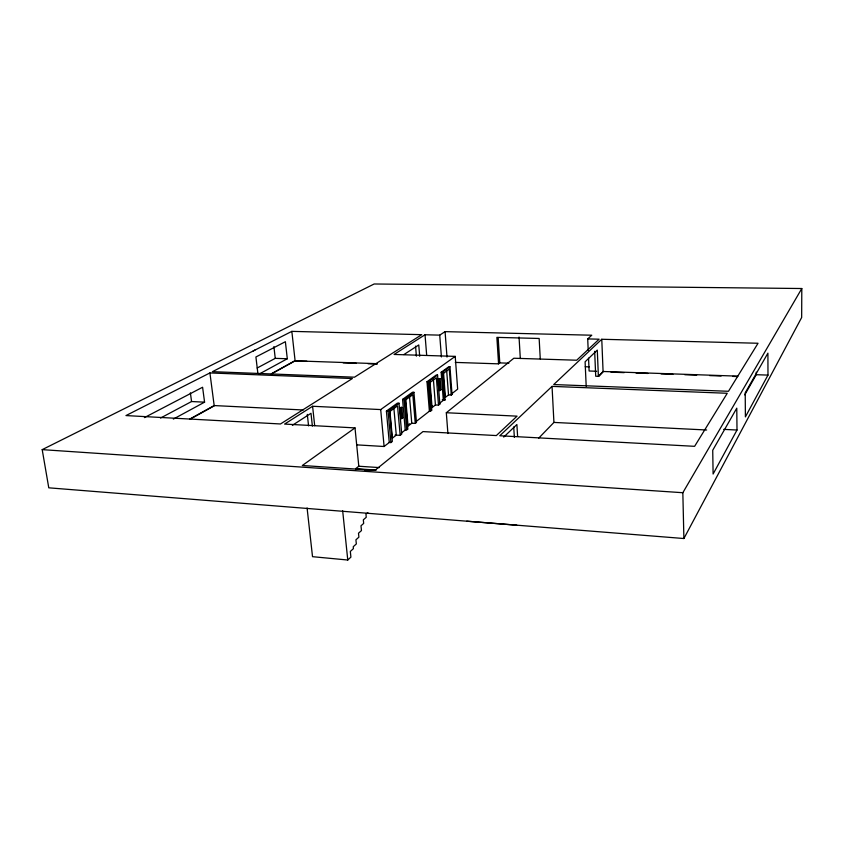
<?xml version="1.0" encoding="UTF-8"?>
<svg xmlns="http://www.w3.org/2000/svg" width="844" height="844" viewBox="0 0 844 844"><rect width="100%" height="100%" fill="white"/><g stroke="black" fill="none" stroke-linecap="round" stroke-linejoin="round"><path stroke-width="1.27" d="M801.8 288.521L801.663 317.492L683.893 538.525L48.773 487.821L42.2 449.641L374.166 283.985L801.8 288.521L682.838 492.717L683.893 538.525M767.977 375.105L745.4 416.883L745.21 392.819L767.913 353.151L767.977 375.105L756.256 374.704L744.767 394.855M737.002 430.029L713.106 474.022L712.726 450.253L736.78 408.169L737.002 430.029L723.688 429.374M594.661 351.315L595.716 376.234L598.385 376.329L603.08 371.487L737.688 376.139M538.746 438.11L553.928 422.422L552.039 386.383L727.254 393.283L694.612 446.328L499.785 435.757L552.039 386.383M598.691 376.456L603.091 371.898L601.772 339.267L758.039 343.255L728.477 391.289L553.727 384.547L601.772 339.267M503.71 437.097L516.887 424.511L517.604 436.295M307.079 507.951L312.523 556.681L347.77 560.015L350.904 557.135L350.323 551.438L353.436 548.621L353.246 546.722L356.337 543.937L355.915 539.812L358.9 537.153L358.5 533.208L361.464 530.581L360.989 525.791L363.68 523.417L363.331 519.83L366.243 517.288L365.948 514.218L367.868 512.551M588.215 350.46L587.709 338.908L591.76 335.216L445.073 331.639L439.724 335.131L425.028 334.762L394.074 354.448L455.222 356.379L457.659 389.147L450.939 394.391L452.036 394.433L449.947 366.739L448.839 366.697L441.159 372.267L443.332 400.32L439.545 403.274M447.911 433.499L446.318 412.737L513.838 358.236L576.695 360.219L599.113 339.204L587.709 338.908M455.264 362.403L498.572 363.848L499.775 362.899L508.89 363.205M416.039 421.599L429.385 411.197L431.801 410.363L429.575 382.765L436.369 377.827L438.511 405.12L435.43 404.972L432.075 407.578L429.976 381.467M438.511 405.12L439.851 404.076L437.572 375.052L436.306 375L427.001 381.731L429.385 411.197M443.332 400.32L445.052 399.898L443.026 373.649L449.303 369.071L451.276 395.034L448.523 394.918L445.421 397.334L443.511 372.552M451.276 395.034L452.036 394.433M356.801 444.872L384.104 446.497L389.263 442.478L390.92 442.572L392.344 441.465L389.654 411.661L397.556 405.901L400.161 435.346L395.087 435.061M400.161 435.346L401.744 434.111L399.022 403.221L397.387 403.147L386.404 411.081L389.263 442.478M401.132 433.215L405.236 430.018L407.852 429.206L405.342 400.13L412.832 394.675L415.259 423.414L411.767 423.234L408.074 426.114L405.69 398.547M415.259 423.414L416.461 422.475L413.919 392.312L412.463 392.249L402.577 399.391L405.236 430.018M355.714 469.697L355.619 468.705L358.795 466.236L379.325 467.587M407.557 425.408L409.635 423.793M430.419 407.694L432.497 406.08M439.903 390.54L440.99 389.728L440.114 378.523L438.036 379.283L438.922 390.508L439.903 390.54L439.028 379.325L440.114 378.523M400.826 418.635L402.767 417.885L401.849 407.367L400.953 407.325L399.898 408.095L400.826 418.635L402.767 417.885M399.898 408.095L401.849 407.367M441.159 372.267L442.277 372.309L449.947 366.739M402.577 399.391L404.054 399.465L413.919 392.312M427.001 381.731L428.288 381.783L437.572 375.052M386.404 411.081L388.082 411.165L399.022 403.221M358.795 466.236L355.007 427.897L302.331 465.498L374.947 470.351L422.96 431.59L496.346 435.567L517.045 416.155L446.318 412.737M355.007 427.897L284.597 424.078L312.586 406.27L380.697 409.572L455.222 356.379M292.383 425.302L310.993 413.296L312.375 426.083M403.875 354.586L418.761 344.953L419.69 356.242M272.042 373.396L294.767 360.821L377.152 363.669M190.027 418.93L214.176 405.563L303.291 409.984M271.262 374.04L295.105 360.842L291.845 331.365L421.747 334.678L354.491 377.194L212.414 371.666L291.845 331.365M190.132 419.183L214.302 405.795M259.15 374.082L287.298 358.763L285.377 341.704L255.911 356.98L257.874 373.428M173.347 419.088L204.575 402.166L202.592 387.248L144.408 417.601M257.177 368.005L275.249 358.352L287.298 358.763M160.508 418.065L191.567 401.533L204.575 402.166M209.913 372.932L125.967 415.575L280.493 423.973L352.37 378.534L209.913 372.932L214.176 405.563M253.126 350.977L254.962 350.038M585.24 366.75L589.186 366.876M596.666 371.265L589.112 371.001L588.553 358.162M294.809 361.2L306.836 361.243M343.181 362.878L356.263 363.331M368.026 363.743L377.184 364.059M611.003 372.172L624.18 372.626M636.038 373.037L647.907 373.449M661.084 373.903L672.942 374.314M684.811 374.725L696.669 375.137M709.635 375.591L721.114 375.991M732.592 376.392L737.688 376.561M438.036 379.283L439.028 379.325M440.009 389.685L440.99 389.728M442.277 399.771L445.052 399.898M438.595 404.012L439.851 404.076M553.928 422.422L706.65 429.997M355.619 468.705L376.234 470.076M364.735 470.298L368.596 470.551M42.2 449.641L682.838 492.717M190.385 392.861L191.567 401.533M273.899 346.589L275.249 358.352M307.311 414.383L308.566 425.882M312.586 406.27L314.685 425.671M342.675 510.789L347.77 560.015M380.697 409.572L384.104 446.497M388.082 411.165L390.92 442.572M393.884 408.274L396.279 435.135L392.376 438.163L389.939 411.144M400.794 408.137L401.712 418.677M404.054 399.465L406.713 430.102M409.435 395.836L411.767 423.234M415.564 346.114L416.387 356.136M425.028 334.762L426.674 355.197M428.288 381.783L430.672 411.25M433.362 379.009L435.43 404.972M439.724 335.131L441.412 356.938M442.277 372.309L444.45 400.373M445.073 331.639L447.003 357.065M446.645 370.263L448.523 394.918M466.764 521.191L516.813 525.19M498.16 337.748L499.775 362.899M498.572 363.848L496.873 337.378L539.147 338.465L540.265 358.879M513.711 426.958L514.365 437.424M519.039 337.02L520.315 358.531M586.19 386.236L585.103 361.802L597.288 350.081L598.385 376.329M756.245 372.13L756.256 374.704"/></g></svg>
